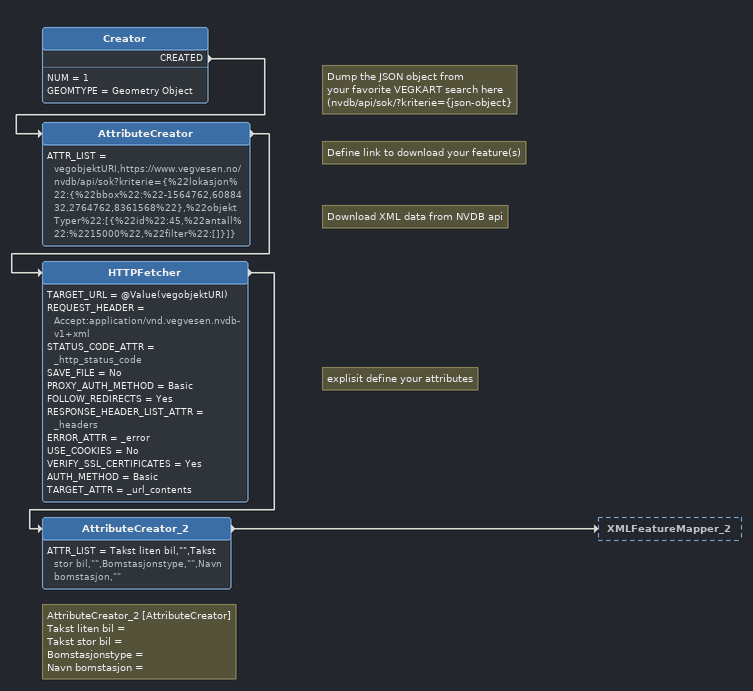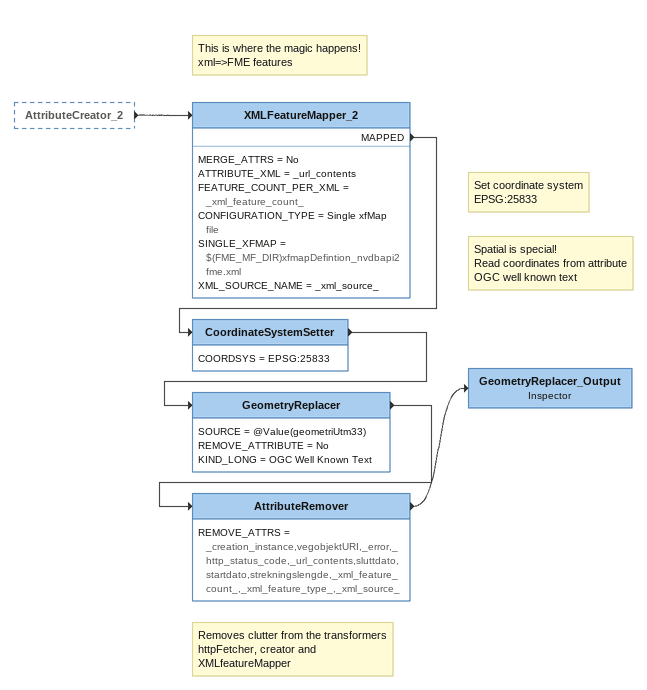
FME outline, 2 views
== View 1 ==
Note: Dump the JSON object from / your favorite VEGKART search here / (nvdb/api/sok/?kriterie={json-object}
Creator
    NUM = 1
    GEOMTYPE = Geometry Object
    CREATED -> AttributeCreator
Note: Define link to download your feature(s)
AttributeCreator
    ATTR_LIST = vegobjektURI,https://www.vegvesen.no/nvdb/api/sok?kriterie={%22lokasjon%22:{%22bbox%22:%22-1564762,6088432,2764762,8361568%22},%22objektTyper%22:[{%22id%22:45,%22antall%22:%2215000%22,%22filter%22:[]}]}
    -> HTTPFetcher
Note: Download XML data from NVDB api
HTTPFetcher
    TARGET_URL = @Value(vegobjektURI)
    REQUEST_HEADER = Accept:application/vnd.vegvesen.nvdb-v1+xml
    STATUS_CODE_ATTR = _http_status_code
    SAVE_FILE = No
    PROXY_AUTH_METHOD = Basic
    FOLLOW_REDIRECTS = Yes
    RESPONSE_HEADER_LIST_ATTR = _headers
    ERROR_ATTR = _error
    USE_COOKIES = No
    VERIFY_SSL_CERTIFICATES = Yes
    AUTH_METHOD = Basic
    TARGET_ATTR = _url_contents
    -> AttributeCreator_2
Note: AttributeCreator_2 [AttributeCreator] / Takst liten bil = / Takst stor bil = / Bomstasjonstype = / Navn bomstasjon =
Note: explisit define your attributes
AttributeCreator_2
    ATTR_LIST = Takst liten bil,"",Takst stor bil,"",Bomstasjonstype,"",Navn bomstasjon,""
    -> XMLFeatureMapper_2

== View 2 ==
AttributeCreator_2 [outside]
    -> XMLFeatureMapper_2
Note: This is where the magic happens! / xml=>FME features
XMLFeatureMapper_2
    MERGE_ATTRS = No
    ATTRIBUTE_XML = _url_contents
    FEATURE_COUNT_PER_XML = _xml_feature_count_
    CONFIGURATION_TYPE = Single xfMap file
    SINGLE_XFMAP = $(FME_MF_DIR)xfmapDefintion_nvdbapi2fme.xml
    XML_SOURCE_NAME = _xml_source_
    MAPPED -> CoordinateSystemSetter
Note: Set coordinate system / EPSG:25833
CoordinateSystemSetter
    COORDSYS = EPSG:25833
    -> GeometryReplacer
Note: Spatial is special! / Read coordinates from attribute / OGC well known text
GeometryReplacer
    SOURCE = @Value(geometriUtm33)
    REMOVE_ATTRIBUTE = No
    KIND_LONG = OGC Well Known Text
    -> AttributeRemover
Note: Removes clutter from the transformers / httpFetcher, creator and XMLfeatureMapper
AttributeRemover
    REMOVE_ATTRS = _creation_instance,vegobjektURI,_error,_http_status_code,_url_contents,sluttdato,startdato,strekningslengde,_xml_feature_count_,_xml_feature_type_,_xml_source_
    -> GeometryReplacer_Output
GeometryReplacer_Output: Inspector
